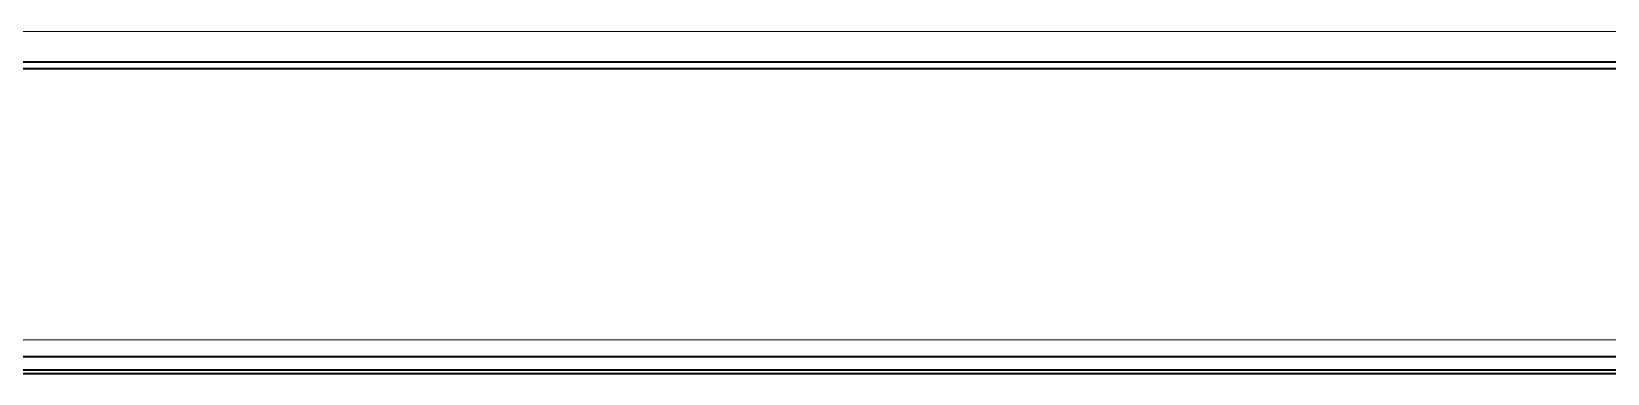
# Model space of a CAD drawing. Header units: millimetres. Extents: x -1803 to 2559, y -1143 to 2136.
# Drawn here: x -1756 to -1662, y 40 to 60.4 of the extents above; entities that cross this region are included whole.
import ezdxf

# ---------------------------------------------------------------- set-up
doc = ezdxf.new("R2010")
doc.units = ezdxf.units.MM

msp = doc.modelspace()

# ---------------------------------------------------------------- linework, layer by layer
at = {"linetype": 'Continuous', "lineweight": 13}
for p, q in [((-1465.248, 60.403), (-1779.547, 60.403)), ((-1076.474, 42.003), (-1777.42, 42.003))]:
    msp.add_line(p, q, dxfattribs=at)
at = {"linetype": 'Continuous', "lineweight": 35}
for p, q in [((-1780.547, 58.603), (-1459.578, 58.603)), ((-1796.947, 58.203), (-1606.947, 58.203)), ((-1056.947, 41.003), (-1796.947, 41.003)), ((-1056.947, 40.203), (-1796.947, 40.203)), ((-1779.54, 40.003), (-1540.458, 40.003))]:
    msp.add_line(p, q, dxfattribs=at)

doc.saveas('drawing.dxf')
